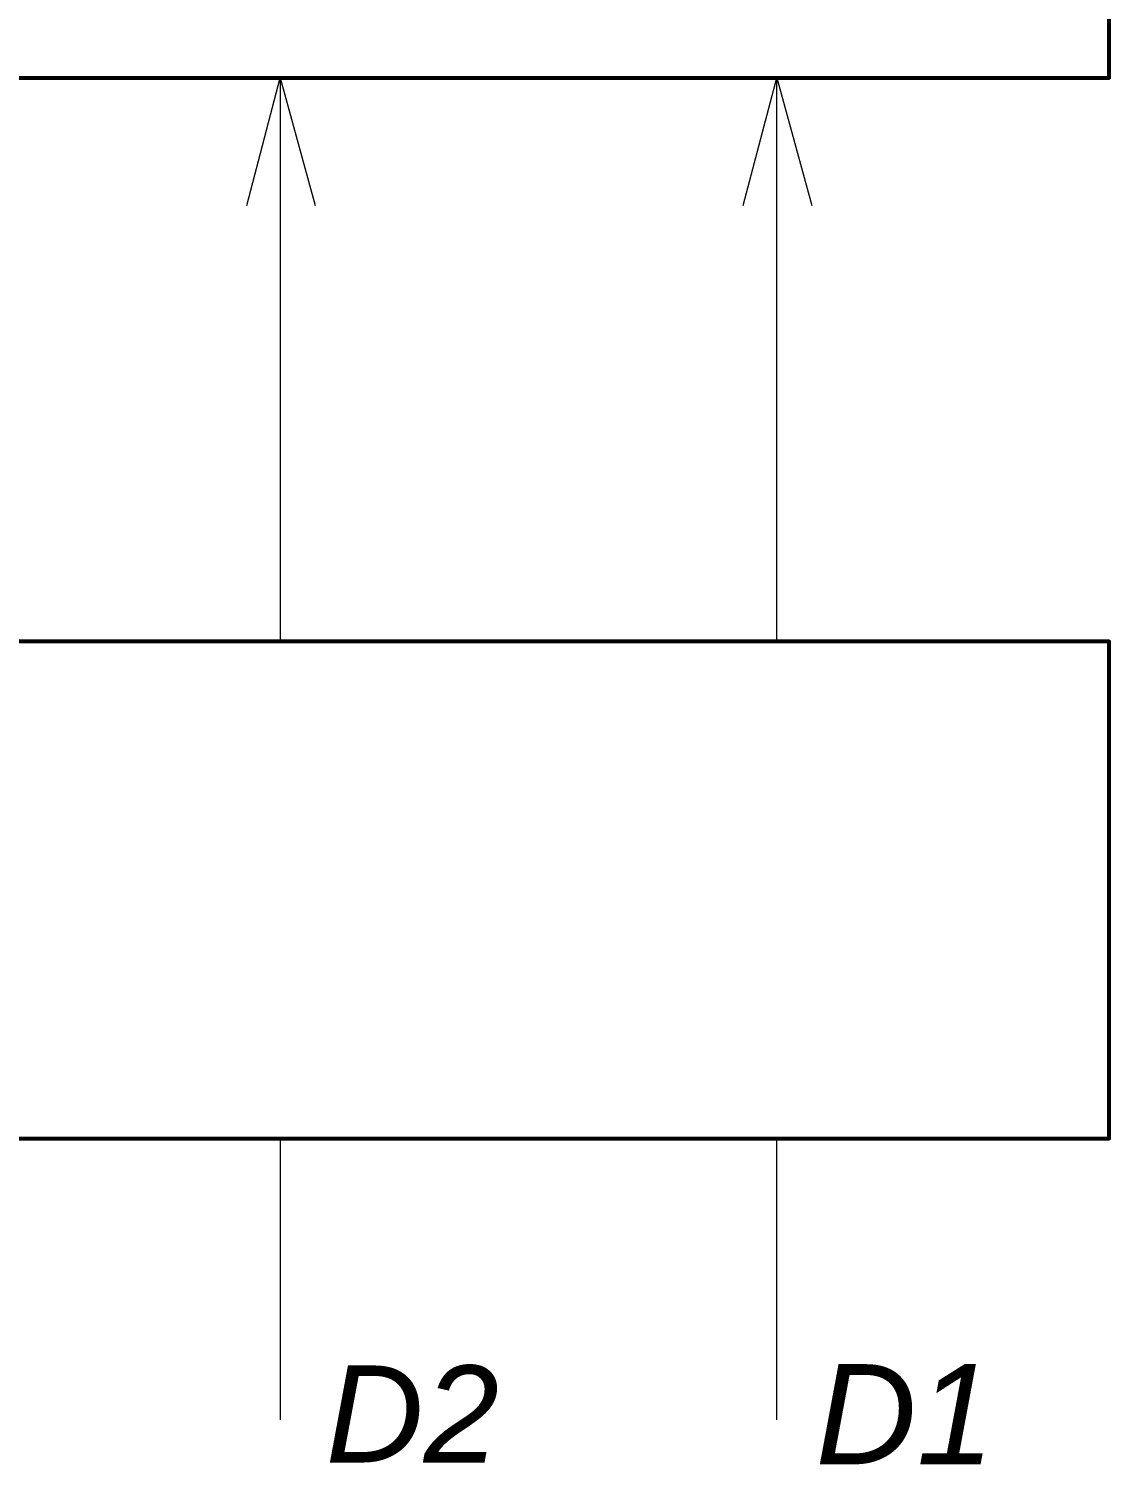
# Model space of a CAD drawing. Header units: millimetres. Extents: x 20 to 415, y 1 to 292.
# Drawn here: x 222.2 to 254.83, y 76.46 to 119.82 of the extents above; entities that cross this region are included whole.
import ezdxf

# ---------------------------------------------------------------- set-up
doc = ezdxf.new("R2010")
doc.units = ezdxf.units.MM
doc.header["$MEASUREMENT"] = 0
doc.layers.get('0').update_dxf_attribs({"linetype": 'CONTINUOUS'})
doc.styles.add('Arial$201', font='ariali.ttf', dxfattribs={"oblique": 15, "height": 4.617384})

msp = doc.modelspace()

# ---------------------------------------------------------------- linework, layer by layer
at = {"color": 0, "linetype": 'Continuous', "lineweight": 53, "true_color": 0x000007}
for points in [[(54.686, 118.339), (254.83, 118.339), (254.83, 133.33), (54.686, 133.33)], [(54.686, 86.306), (254.83, 86.306), (254.83, 101.313), (54.686, 101.313)]]:
    msp.add_lwpolyline(points, close=True, dxfattribs=at)
at = {"color": 0, "linetype": 'Continuous', "lineweight": 20, "true_color": 0x000007}
for points in [[(254.83, 118.339), (254.83, 133.33), (114.749, 133.33)], [(239.79, 118.339), (224.799, 118.339), (224.799, 118.339)], [(228.786, 114.484), (229.796, 118.339), (230.855, 114.484)], [(229.796, 118.339), (229.796, 101.313), (229.796, 101.313)], [(254.83, 101.313), (244.787, 101.313), (244.787, 118.339), (234.793, 118.339)], [(243.777, 114.484), (244.787, 118.339), (245.846, 114.484)], [(254.83, 86.306), (254.83, 101.313), (114.749, 101.313)], [(254.83, 101.313), (239.79, 101.313), (239.79, 101.313)], [(229.796, 86.306), (229.796, 77.801), (229.796, 77.801)], [(244.787, 77.801), (244.787, 86.306), (244.787, 86.306)]]:
    msp.add_lwpolyline(points, dxfattribs=at)

# ---------------------------------------------------------------- texts
at = {"color": 0, "true_color": 0x000007, "style": 'Arial$201'}
for s, height, p in [('D2', 2.9314, (231.169, 76.515)), ('D1', 3.0251, (245.961, 76.461))]:
    msp.add_text(s, height=height, dxfattribs=at).set_placement(p)

doc.saveas('drawing.dxf')
